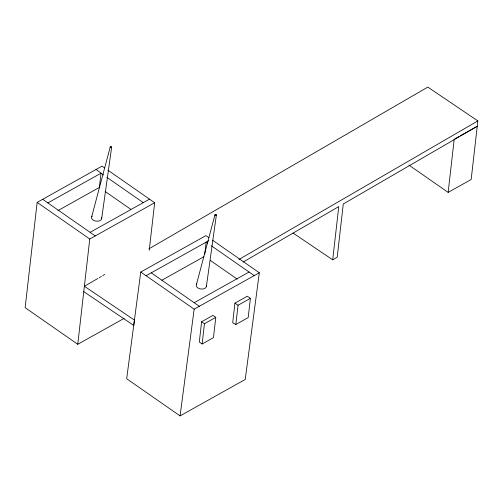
<?xml version="1.0" encoding="UTF-8"?>
<svg xmlns="http://www.w3.org/2000/svg" width="503" height="503" viewBox="0 0 503 503"><rect width="100%" height="100%" fill="white"/><g stroke="black" fill="none" stroke-linecap="round" stroke-linejoin="round"><path stroke-width="0.75" d="M104.611 167.901L102.046 166.116L37.147 202.395L25.15 307.673L77.764 344.291L124.222 318.324M77.764 344.291L89.76 239.013L154.66 202.734L107.818 170.133M149.24 250.305L154.66 202.734M204.778 254.141L206.148 242.157L207.425 243.05M201.609 321.744L199.301 342.002L202.137 343.977L213.467 337.639L215.774 317.387L212.939 315.412L201.609 321.744L204.444 323.718L202.137 343.977M234.932 303.114L232.694 322.775L235.838 324.498L248.199 317.588L250.393 298.361L247.294 296.204L234.932 303.114L238.032 305.271L235.838 324.498M293.054 233.021L332.703 259.812L338.764 206.601L243.075 262.094M408.914 165.078L448.142 192.379L454.203 139.174M148.857 248.884L427.808 87.107L477.85 120.921L471.173 179.502L448.142 192.379M208.883 237.661L205.922 235.605L140.765 272.022L126.681 378.734L180.068 415.893L245.225 379.469L259.315 272.758L212.53 240.201M180.068 415.893L194.158 309.175L259.315 272.758M101.713 218.352L111.666 147.058M206.431 286.201L216.384 214.907M91.665 216.831L110.264 146.845M196.384 284.679L214.976 214.693M97.953 278.404L84.378 286.276L134.42 320.09L133.811 325.466L83.762 291.652M99.305 277.618L101.342 276.436M102.7 275.65L104.737 274.468M238.944 259.473L477.85 120.921M332.703 259.812L337.217 257.19L343.279 203.985L477.24 126.297L460.302 135.766M47.854 202.929L101.002 173.221L99.38 187.449L57.814 210.682M90.112 232.342L149.504 199.144M146.09 275.726L208.695 240.73M161.834 280.246L203.847 256.763M454.882 138.79L458.943 136.52M194.177 302.705L249.06 272.022M204.444 323.718L215.774 317.387M238.032 305.271L250.393 298.361M211.273 245.722L254.21 275.613M96.06 169.461L103.561 175.006M106.768 177.232L143.261 202.634M210.292 260.397L237.19 279.121M105.146 191.461L130.755 209.286M151.258 272.833L199.326 306.289M42.654 199.314L95.268 235.932M140.765 272.022L194.158 309.175M37.147 202.395L89.76 239.013M101.537 217.51A5.131 3.194 6.5 0 1 95.941 221.131A5.131 3.194 6.5 0 1 92.175 216.089M206.255 285.358A5.131 3.194 6.5 0 1 200.659 288.98A5.131 3.194 6.5 0 1 196.893 283.944M110.446 147.291A0.717 0.446 6.5 0 0 111.641 147.172A0.717 0.446 6.5 0 0 110.767 146.562A0.717 0.446 6.5 0 0 110.446 147.291M215.165 215.139A0.717 0.446 6.5 0 0 216.359 215.026A0.717 0.446 6.5 0 0 215.485 214.416A0.717 0.446 6.5 0 0 215.165 215.139"/></g></svg>
